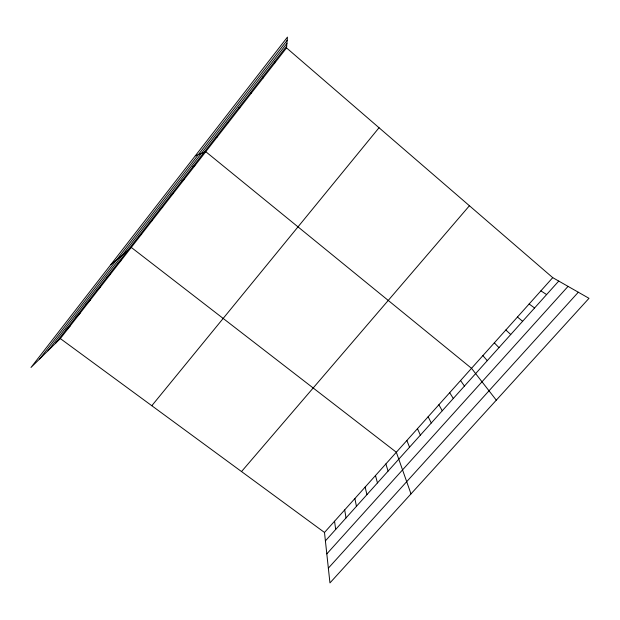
<?xml version="1.0" encoding="UTF-8"?>
<svg xmlns="http://www.w3.org/2000/svg" width="620" height="620" viewBox="0 0 620 620"><rect width="100%" height="100%" fill="white"/><g stroke="black" fill="none" stroke-linecap="round" stroke-linejoin="round"><path stroke-width="0.93" d="M286.533 47.903L287.463 37.084L31 367.459L60.342 338.582L286.533 47.903L552.73 277.644L589 298.313L329.949 582.916L324.493 532.464L60.342 338.582M39.649 358.949L287.184 40.292M47.957 350.773L286.921 43.361M55.482 343.364L286.68 46.12M151.815 405.72L379.037 127.736M241.513 471.564L469.425 205.739M324.493 532.464L552.73 277.644M325.399 540.888L558.744 281.069M326.81 553.885L568.052 286.37M328.352 568.145L578.313 292.221M65.611 330.344L70.269 325.826M75.81 317.231L80.267 312.984M86.079 304.025L90.326 300.049M96.425 290.726L100.456 287.029M106.842 277.334L110.662 273.916M117.335 263.841L120.931 260.718M110.848 264.593L131.277 247.419L396.335 452.251L410.99 493.877M138.547 236.577L141.693 234.035M149.265 222.797L152.187 220.549M160.061 208.917L162.75 206.972M170.934 194.936L173.391 193.3M181.892 180.854L184.109 179.529M192.921 166.664L194.897 165.656M195.269 155.845L205.77 151.691L471.518 368.311L496.295 400.156M215.574 137.539L217.047 137.191M227.199 122.597L228.416 122.59M238.917 107.531L239.863 107.872M540.888 290.865L546.615 294.57M529.124 303.994L534.572 307.977M517.444 317.037L522.621 321.284M505.843 329.987L510.748 334.506M250.72 92.357L251.402 93.047M494.326 342.852L498.961 347.626M482.887 355.624L487.258 360.662M460.567 380.541L464.434 386.074M449.686 392.692L453.305 398.466M438.875 404.759L442.254 410.773M428.133 416.749L431.28 422.995M417.469 428.66L420.368 435.139M406.867 440.495L409.541 447.206M262.617 77.066L263.019 78.112M385.873 463.938L388.089 471.091M375.48 475.54L377.464 482.918M365.149 487.072L366.916 494.659M354.888 498.526L356.438 506.331M344.689 509.911L346.022 517.925M334.56 521.226L335.676 529.449M274.606 61.651L274.73 63.062"/></g></svg>
